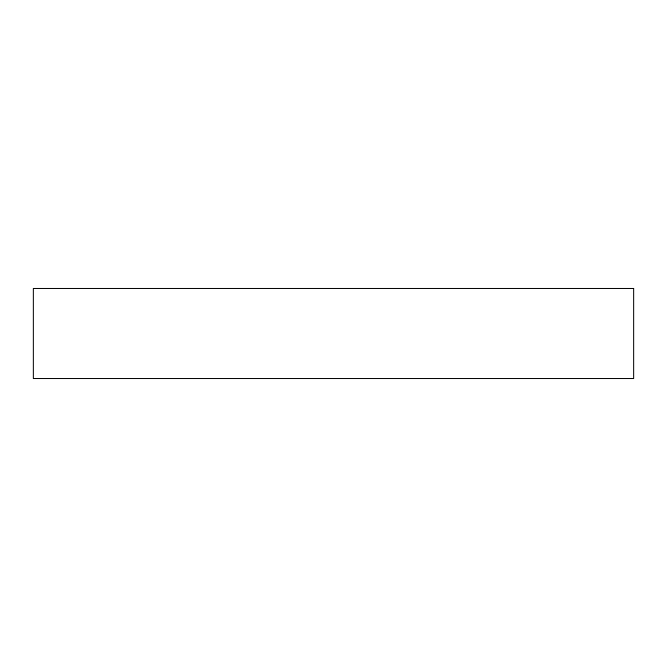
<?xml version="1.0" encoding="UTF-8"?>
<svg xmlns="http://www.w3.org/2000/svg" width="667" height="667" viewBox="0 0 667 667"><rect width="100%" height="100%" fill="white"/><g stroke="black" fill="none" stroke-linecap="round" stroke-linejoin="round"><path stroke-width="1" d="M633.65 288.478L33.35 288.478L33.35 378.522L633.65 378.522L633.65 288.478"/></g></svg>
